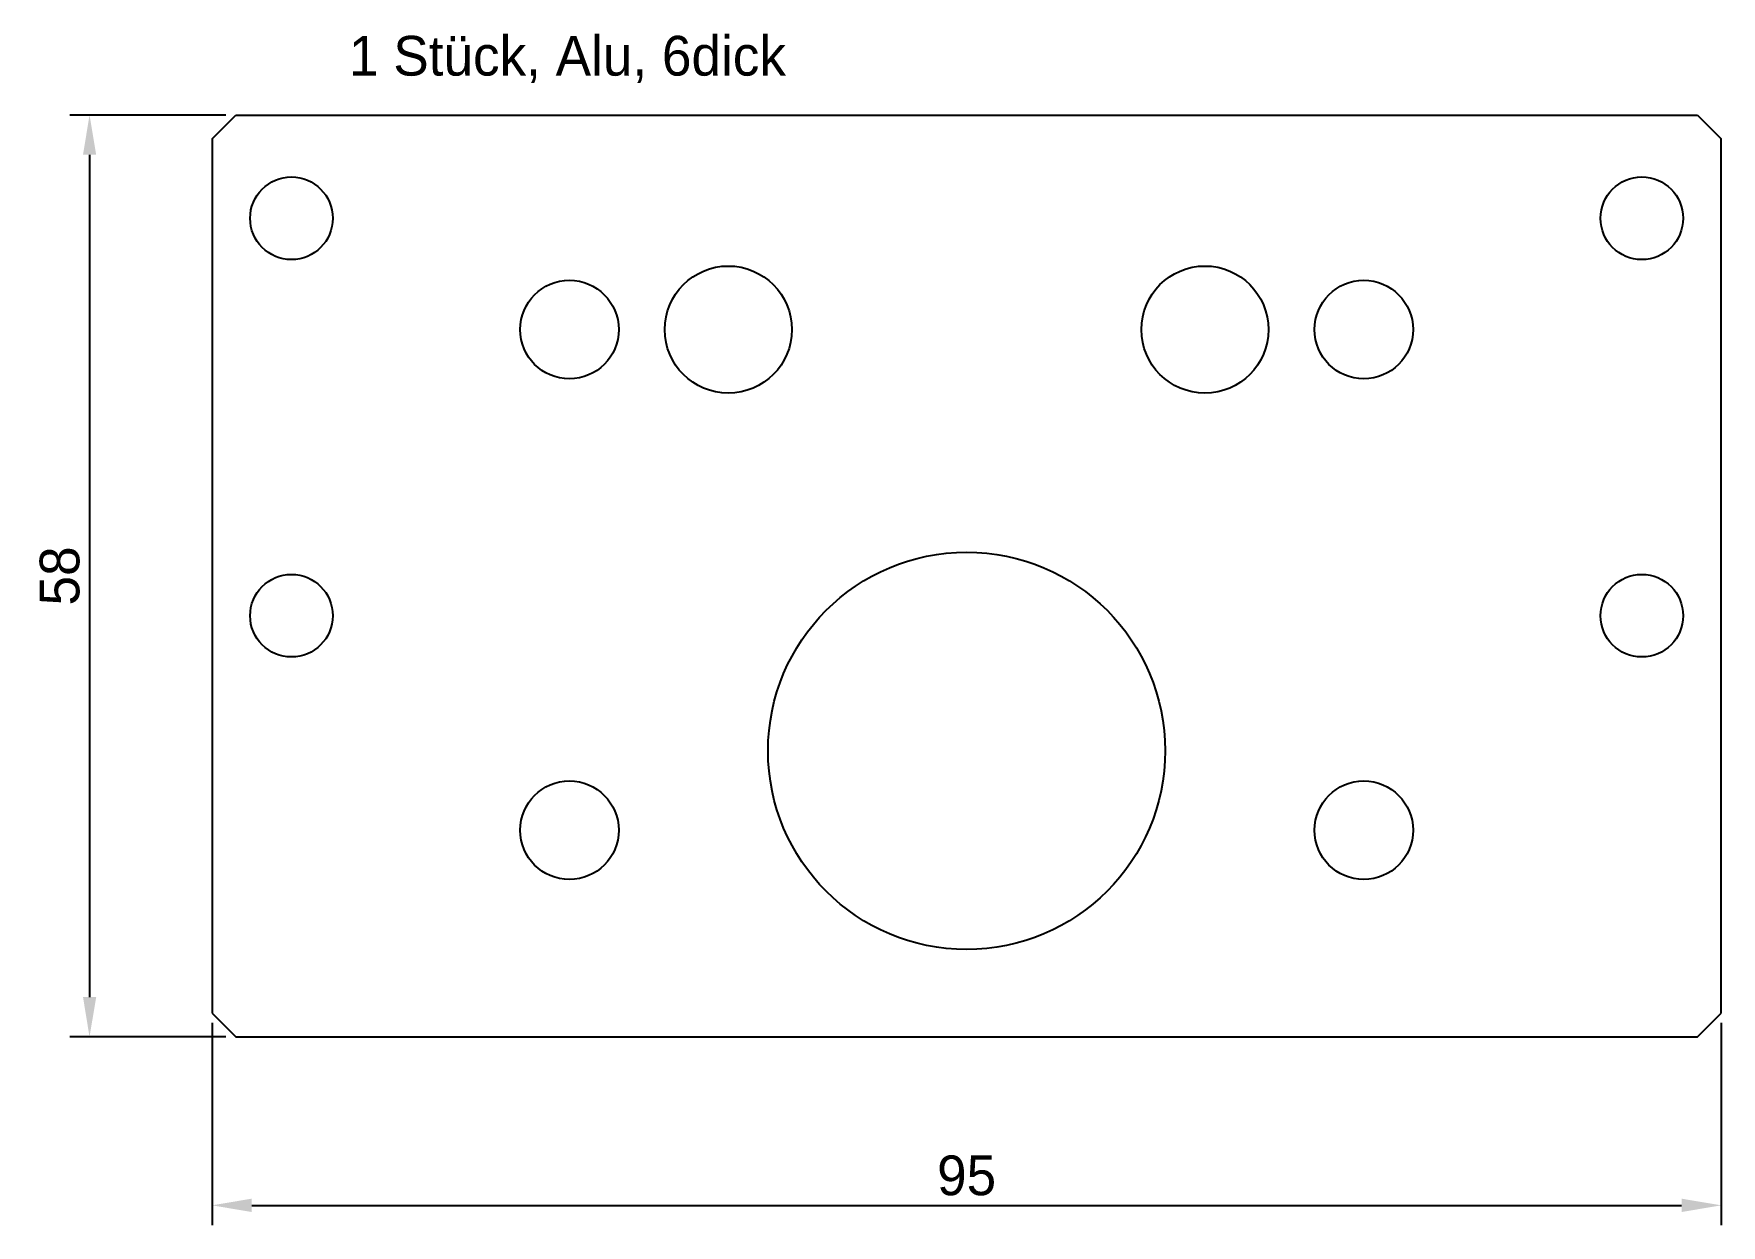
# Model space of a CAD drawing. Header units: millimetres. Extents: x 89 to 195, y 48 to 123.
import ezdxf

# ---------------------------------------------------------------- set-up
doc = ezdxf.new("R2010")
doc.units = ezdxf.units.MM
doc.dimstyles.new('ISO-25', dxfattribs={"dimtxt": 2.5, "dimasz": 2.5, "dimexe": 1.25, "dimexo": 0.625, "dimtad": 1, "dimtxsty": 'Standard', "dimcen": 2.5, "dimadec": 0, "dimazin": 0, "dimtfac": 1, "dimtmove": 0, "dimatfit": 3, "dimfxl": 0, "dimarcsym": 0})

# ---------------------------------------------------------------- blocks, each defined once
blk = doc.blocks.new('*D1')
at = {"color": 0, "lineweight": -2}
for p, q in [((100.88, 118), (91.04, 118)), ((92.29, 115.5), (92.29, 62.5)), ((100.88, 60), (91.04, 60))]:
    blk.add_line(p, q, dxfattribs=at)
at = {"color": 0}
for points in [[(91.88, 115.5), (92.71, 115.5), (92.29, 118)], [(91.88, 62.5), (92.71, 62.5), (92.29, 60)]]:
    blk.add_solid(points, dxfattribs=at)
at = {"layer": 'Defpoints', "color": 0}
for p in [(101.5, 118), (92.29, 60), (101.5, 60)]:
    blk.add_point(p, dxfattribs=at)
at = {"color": 0, "insert": (90.42, 89), "char_height": 2.5, "attachment_point": 5, "rotation": 90}
blk.add_mtext('58', dxfattribs=at)
blk = doc.blocks.new('*D2')
at = {"color": 0, "lineweight": -2}
for p, q in [((100, 60.88), (100, 48.15)), ((195, 60.88), (195, 48.15)), ((102.5, 49.4), (192.5, 49.4))]:
    blk.add_line(p, q, dxfattribs=at)
at = {"color": 0}
for points in [[(102.5, 49.82), (102.5, 48.98), (100, 49.4)], [(192.5, 49.82), (192.5, 48.98), (195, 49.4)]]:
    blk.add_solid(points, dxfattribs=at)
at = {"layer": 'Defpoints', "color": 0}
for p in [(100, 61.5), (195, 61.5), (195, 49.4)]:
    blk.add_point(p, dxfattribs=at)
at = {"color": 0, "insert": (147.5, 51.27), "char_height": 2.5, "attachment_point": 5}
blk.add_mtext('95', dxfattribs=at)

msp = doc.modelspace()

# ---------------------------------------------------------------- linework, layer by layer
for p, q in [((100, 116.5), (101.5, 118)), ((101.5, 118), (193.5, 118)), ((193.5, 118), (195, 116.5)), ((100, 116.5), (100, 61.5)), ((195, 61.5), (195, 116.5)), ((100, 61.5), (101.5, 60)), ((193.5, 60), (195, 61.5)), ((101.5, 60), (193.5, 60))]:
    msp.add_line(p, q)
for centre, radius in [((105, 111.5), 2.6), ((190, 111.5), 2.6), ((132.5, 104.5), 4), ((162.5, 104.5), 4), ((122.5, 104.5), 3.1), ((172.5, 104.5), 3.1), ((147.5, 78), 12.5), ((105, 86.5), 2.6), ((190, 86.5), 2.6), ((122.5, 73), 3.1), ((172.5, 73), 3.1)]:
    msp.add_circle(centre, radius)

# ---------------------------------------------------------------- texts
at = {"insert": (108.624, 122.979), "char_height": 2.5, "width": 79.563, "attachment_point": 1}
msp.add_mtext('1 Stück, Alu, 6dick', dxfattribs=at)

# ---------------------------------------------------------------- dimensions: what is measured, and where the dimension line sits
dim = msp.add_linear_dim(base=(92.294, 60), p1=(101.5, 118), p2=(101.5, 60), angle=90, dimstyle='ISO-25')
dim.commit()
dim.dimension.update_dxf_attribs({"geometry": '*D1', "text_midpoint": (90.419, 89)})
dim = msp.add_linear_dim(base=(195, 49.398), p1=(100, 61.5), p2=(195, 61.5), dimstyle='ISO-25')
dim.commit()
dim.dimension.update_dxf_attribs({"geometry": '*D2', "text_midpoint": (147.5, 51.273)})

doc.saveas('drawing.dxf')
